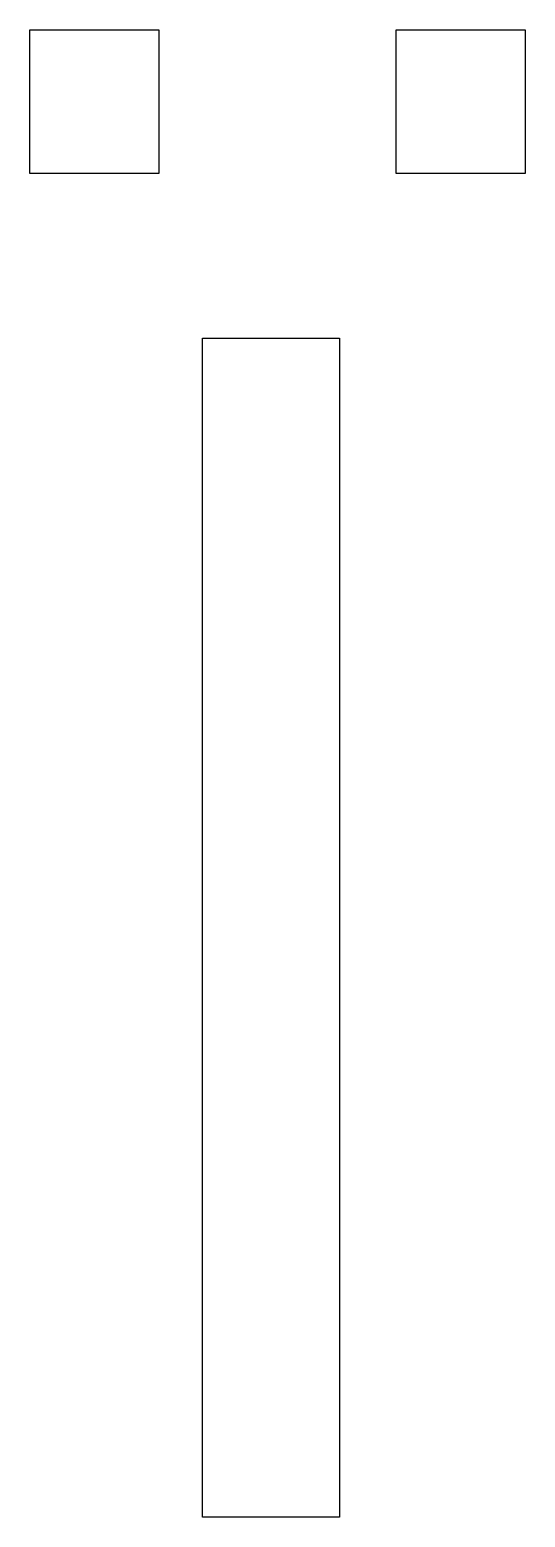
# Model space of a CAD drawing. Extents: x -0.5 to 3.8, y 0 to 12.8.
import ezdxf

# ---------------------------------------------------------------- set-up
doc = ezdxf.new("R2010")
doc.units = 0
doc.layers.get('0').update_dxf_attribs({"linetype": 'CONTINUOUS'})

msp = doc.modelspace()

# ---------------------------------------------------------------- linework, layer by layer
at = {"color": 0}
for p, q in [((-0.458333, 11.5556), (-0.458333, 12.7917)), ((-0.458333, 12.7917), (0.652778, 12.7917)), ((0.652778, 12.7917), (0.652778, 11.5556)), ((2.69444, 11.5556), (2.69444, 12.7917)), ((2.69444, 12.7917), (3.80556, 12.7917)), ((3.80556, 12.7917), (3.80556, 11.5556)), ((0.652778, 11.5556), (-0.458333, 11.5556)), ((3.80556, 11.5556), (2.69444, 11.5556)), ((1.02778, 0), (1.02778, 10.1389)), ((1.02778, 10.1389), (2.20833, 10.1389)), ((2.20833, 10.1389), (2.20833, 0)), ((2.20833, 0), (1.02778, 0))]:
    msp.add_line(p, q, dxfattribs=at)

doc.saveas('drawing.dxf')
